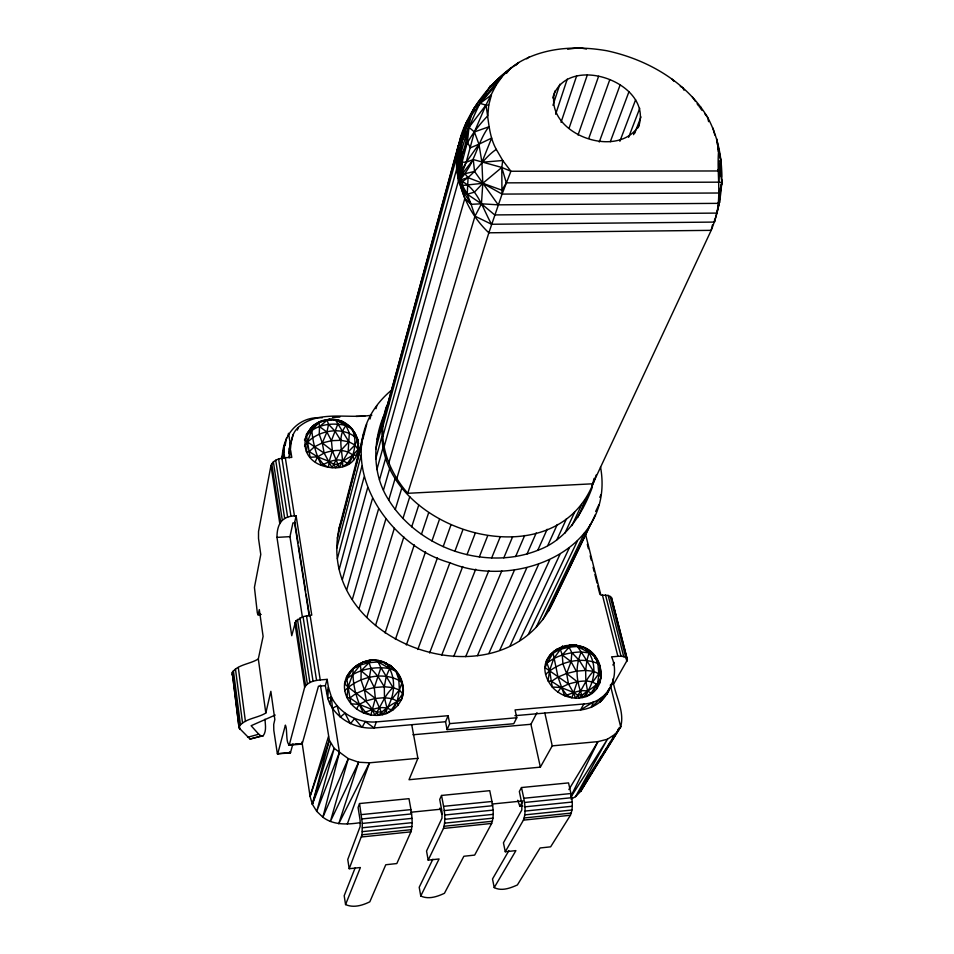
<?xml version="1.0" encoding="UTF-8"?>
<svg xmlns="http://www.w3.org/2000/svg" width="954" height="954" viewBox="0 0 954 954"><rect width="100%" height="100%" fill="white"/><g stroke="black" fill="none" stroke-linecap="round" stroke-linejoin="round"><path stroke-width="1.43" d="M712.459 224.941L711.183 230.343L488.842 232.8C459.411 205.217 447.796 159.688 466.089 122.971C477.68 98.453 496.044 77.381 518.726 62.523C545.211 46.996 577.361 45.589 606.994 50.777C647.074 59.434 686.057 81.543 707.618 117.354C726.101 151.793 725.684 194.521 711.183 230.343L591.85 485.872M592.696 483.797L407.763 493.301C389.661 472.683 378.273 444.206 384.307 416.671L457.837 147.143L466.089 122.971L471.598 114.301M596.167 475.032C558.71 598.85 338.157 517.7 389.769 399.082M592.303 487.22C582.5 513.932 565.805 540.262 537.77 550.315C511.427 560.785 481.603 560.07 454.915 551.209C428.06 542.015 403.745 524.342 388.731 500.015C372.573 475.128 372.549 443.431 383.413 416.445M384.033 447.116L458.516 180.64L458.087 156.051L466.089 122.971L479.957 103.318L496.414 82.187L510.831 67.901L506.514 73.315M596.739 688.812L600.221 666.441C588.618 625.657 523.197 649.901 552.247 687.047C561.954 697.839 579.674 702.251 592.076 693.415C607.817 681.383 601.044 655.47 584.408 647.623C571.637 642.948 558.984 645.536 549.456 655.577M345.563 904.583L360.385 867.52L349.212 868.724L362.019 834.774L362.317 823.421L359.551 803.542L409.004 798.665C410.757 809.493 413.869 820.929 410.912 831.84L396.828 863.549L385.774 864.753L369.818 901.816C362.389 905.441 353.576 908.136 345.563 904.583L344.191 895.711L355.091 867.997M396.757 478.741L474.997 216.176L471.121 204.323L464.801 198.587L458.516 180.64L459.423 180.139C463.25 172.066 461.545 162.669 462.368 154.023C469.75 135.182 466.208 111.272 483.201 97.141M717.432 144.865L716.704 138.95L721.176 162.275L721.415 176.8M420.75 895.997L439.09 858.958L428.191 860.15L443.455 828.454C446.675 817.638 443.395 806.19 441.559 795.445L489.772 790.675C491.751 801.288 495.269 812.772 491.668 823.433L474.663 855.094L463.871 856.263L444.445 893.29C437.182 896.677 428.537 899.694 420.75 895.997L419.211 887.256L432.866 859.22M485.574 93.683L489.986 86.492L502.019 76.797L495.913 85.431L485.896 105.131C488.77 120.049 488.675 135.718 496.295 149.396C483.153 158.09 476.118 173.151 462.678 181.308L462.463 185.493L467.233 194.222L471.121 204.323L481.46 203.798L498.191 204.836L718.386 203.357L719.519 202.248L720.246 190.991M600.531 466.995C615.604 549.945 516.007 590.204 449.883 562.741C379.298 542.981 324.849 446.365 391.2 390.413L390.413 393.275M595.368 514.635L553.117 602.201C502.388 709.704 313.842 643.366 339.135 528.158L363.557 434.142M496.295 149.396L502.758 160.51L501.792 167.463L482.807 183.299L474.46 192.148L467.233 194.222C446.71 172.185 462.75 140.321 470.668 116.483L463.668 130.948L458.17 167.534L458.409 177.277L461.927 189.19L467.233 194.222L481.46 203.798L494.685 214.924L716.848 213.088C721.152 192.076 716.645 170.909 718.72 149.838M494.22 887.614L515.911 850.61L505.274 851.767L523.412 820.142C527.252 809.576 523.579 798.069 521.516 787.539L568.548 782.9C570.742 793.287 574.63 804.842 570.432 815.253L550.637 846.83L540.107 847.975L517.378 884.966C510.271 888.126 501.792 891.441 494.22 887.614L492.514 878.992L508.852 850.67M407.763 493.301L488.842 232.8L502.078 194.091L501.935 190.204L506.312 182.858L718.72 182.166L719.686 167.284L718.97 160.57L721.176 162.275L719.686 167.284L717.432 170.969L510.903 171.255L501.792 167.463L473.256 159.545L466.208 162.263L462.118 162.144L458.409 177.277C458.421 151.042 468.569 126.524 479.957 103.318C487.721 85.478 503.45 73.696 518.726 62.523L515.554 65.528M467.341 121.993L474.198 107.778L491.453 94.887L488.734 105.035L485.896 105.131L469.01 127.359L474.388 131.938L478.944 144.185L481.913 162.275L482.807 183.299L481.46 203.798L474.997 216.176L491.572 224.262L714.451 222.079L714.629 219.432M566.986 646.633L566.008 645.596L576.514 645.262L581.201 651.952C574.511 668.515 576.574 681.705 582.727 697.553C595.678 684.567 598.73 660.705 584.408 647.623M402.516 693.606L399.38 690.004L393.048 687.607C384.379 695.168 381.278 706.234 374.767 715.321C369.997 700.212 355.126 694.107 344.597 683.696L346.779 678.807C358.442 669.004 374.85 666.286 389.614 668.515L386.251 676.35L384.307 686.749L384.474 697.708L386.93 708.106L386.048 713.652L391.033 710.36L403.208 692.938L402.063 682.42L395.934 670.984L389.614 668.515L378.166 661.945L369.126 662.648L363.593 661.659L360.278 664.986L361.125 670.745L369.329 677.698L374.302 687.56L375.339 698.459L382.423 714.665C394.682 700.761 398.283 677.912 385.845 663.006C369.639 654.456 347.506 665.761 344.597 683.696C342.724 700.641 358.501 714.916 374.767 715.321C390.52 716.537 406.225 702.287 402.934 685.974C400.74 669.505 386.74 661.194 371.404 660.037C360.839 661.086 352.121 668.349 346.457 677.03L350.893 703.837L359.169 704.362L371.786 709.382L376.675 712.233L378.631 715.226C384.987 708.595 392.988 703.05 401.491 699.616C408.789 678.831 389.351 656.102 367.779 660.836M330.835 420.404L329.428 419.247L318.922 422.515L319.507 426.605L326.912 432.031L331.42 440.7L332.374 450.777L339.195 467.365L348.138 451.981L349.331 432.997L345.98 425.532L342.701 421.573C303.324 407.954 287.237 463.37 332.087 467.698C370.975 470.358 363.629 417.47 329.428 419.247L327.27 420.142M360.743 663.972L353.159 668.575C352.133 683.779 356.438 699.342 363.331 712.841C370.903 710.42 378.476 706.127 386.93 708.106L392.619 710.348L397.258 701.178L399.38 690.004L402.063 682.42C385.535 670.459 358.37 676.517 344.74 690.696M488.734 105.035L487.84 115.744C471.264 132.94 456.549 155.204 459.423 180.139C477.37 187.413 482.796 208.914 491.572 224.262M458.409 177.277L460.448 153.618L462.368 154.023L459.399 174.475L460.317 178.338C475.104 164.482 476.797 142.671 488.806 126.822L474.388 131.938L466.208 162.263L461.116 175.369L459.399 174.475L466.208 162.263L478.944 144.185L491.632 138.091L481.913 162.275L502.758 160.51L510.903 171.255L502.078 194.091L482.807 183.299L468.08 177.682L464.908 173.723L461.116 175.369L473.256 159.545L474.555 171.446L498.191 204.836M289.289 449.072L290.684 442.215L289.289 449.072L289.241 457.86C291.59 447.414 289.289 435.418 298.316 427.416C318.278 409.612 347.912 419.2 371.857 415.169M570.719 645.226L570.039 644.773L569.049 647.206L571.863 652.679L571.076 661.647L566.628 673.488L568.489 684.03L573.33 692.365L575.536 698.173C582.644 689.873 585.553 678.998 593.507 671.294L581.201 651.952C569.204 652.309 556.886 655.35 547.322 662.875L544.996 667.621L568.489 684.03C577.492 681.597 588.606 678.509 596.834 684.507L599.768 683.088L600.96 676.648L600.221 666.441L597.848 663.519L594.33 655.338L577.54 646.55C565.722 646.86 552.39 649.96 546.32 661.217L549.599 670.519L552.247 687.047L561.071 687.5L573.33 692.365L577.742 695.144L579.185 698.089C585.78 690.291 597.514 687.679 600.925 677.257L600.221 666.441L598.54 664.413M467.233 194.222L468.08 177.682L459.423 180.139L464.908 173.723L474.555 171.446M264.962 719.221C265.284 724.658 266.703 731.098 263.185 735.784L250.008 739.052L239.072 727.938L232.251 672.439C238.142 664.27 250.306 664.163 258.319 658.928L263.101 636.378L259.321 609.618L258.045 614.746L257.318 612.885L254.432 587.402L260.776 554.441L258.51 538.461L258.534 531.497L270.96 465.504C274.227 457.67 284.59 457.634 291.781 457.419L290.696 450.646L288.895 453.436L290.684 442.215M239.072 727.938L232.251 672.439M462.118 162.144L467.388 142.11L469.01 127.359L462.07 141.109M558.961 648.648L554.179 651.081L553.058 652.989L558.007 677.03L564.577 695.752C572.042 693.701 579.328 689.146 587.545 691.161L592.076 693.415L596.834 684.507L590.824 693.403L586.09 696.587L587.545 691.161L585.828 681.025L585.649 670.412L586.948 660.383L589.023 652.882L581.201 651.952M382.84 426.581L456.394 157.97L457.837 147.143L463.668 130.948M342.701 421.573L351.99 428.763L357.667 439.4L358.024 449.417L357.106 455.153L352.956 455.237L343.261 460.782L338.491 464.204L335.677 467.734L333.769 464.419L329.202 461.426L317.563 456.835L309.168 451.576L306.437 451.85L307.57 441.535L311.791 430.409L312.435 426.319C321.14 419.331 333.9 417.518 343.702 423.326M718.386 203.357L721.916 182.512L721.665 179.662M372.787 660.454L371.404 660.037L369.126 662.648L370.975 668.384L369.329 677.698L364.404 689.945L366.384 700.82L359.169 704.362L356.51 709.049M282.217 459.041C282.014 436.073 297.386 415.801 322.225 417.769M282.181 458.516L285.127 442.417L282.002 458.266M283.278 455.141L283.827 452.268M285.198 445.077L286.57 437.886M720.795 188.165L721.916 182.512L719.686 167.284M283.684 457.753L284.03 448.929L282.289 457.67M287.965 436.205L288.549 433.319L290.398 444.862M276.97 537.388C277.006 523.507 282.348 515.792 296.11 515.864L311.767 615.127L303.038 616.606L295.728 621.054L291.745 635.698L276.97 537.388L289.956 536.649L292.938 522.935L294.583 522.84L296.11 515.864M347.494 424.912L355.079 433.235L357.667 439.4L358.799 449.537L358.024 449.417L352.956 455.237L347.208 463.692L342.581 466.613C343.464 453.102 336.261 437.731 345.98 425.532L351.99 428.763C357.285 440.044 354.9 453.555 348.723 464.002L343.261 460.782C335.403 458.123 328.295 462.273 321.498 465.266C315.822 454.509 312.972 442.465 311.791 430.409L318.922 422.515M638.202 127.717C655.326 82.915 566.378 51.301 552.688 97.976M324.861 420.631L322.202 420.726L312.435 426.319L306.294 434.428L310.086 457.276L317.563 456.835L323.704 464.777L328.486 467.269L329.202 461.426L332.374 450.777L322.285 442.954L319.256 434.261L319.507 426.605L327.079 420.249L328.581 424.363L326.912 432.031L322.285 442.954L324.133 453.055L332.087 467.698L340.864 450.407L348.902 441.809L335.486 419.915L345.98 425.532C331.61 421.918 310.67 424.709 304.481 440.021L324.133 453.055C333.363 449.906 345.002 448.404 352.956 455.237L353.672 460.09M239.239 726.292C245.464 718.255 257.616 718.183 265.82 713.008L270.864 691.316L274.835 719.519L273.703 724.456L273.81 730.359L277.364 753.779L290.374 752.98L292.902 743.953M329.75 703.587L327.782 698.602L331.396 696.933C339.493 713.52 358.084 723.239 376.293 721.916L448.13 715.703L445.542 721.737L374.147 727.974C356.236 729.202 337.907 719.793 329.75 703.587L331.396 696.933L328.403 687.226L327.15 679.355C319.53 680.119 309.12 679.844 304.66 687.309L289.348 744.692C285.64 743.44 287.536 729.118 285.389 725.135L277.638 754.161M331.396 696.933L332.433 708.321L339.457 752.324L322.881 817.22C333.697 825.413 347.757 824.59 360.421 822.622M714.451 222.079L719.519 202.248L718.887 199.601M554.966 90.952C542.599 132.964 618.001 161.464 639.263 124.962M342.534 517.163L344.776 508.577M345.515 505.715L355.198 468.521M355.937 465.659L361.888 442.763M362.639 439.901L366.73 424.172M337.311 538.092L361.673 444.528M593.054 482.438L594.103 478.395M370.021 419.021L371.154 414.716M336.714 548.3L361.125 455.225M376.007 408.717L376.758 405.879M337.37 558.662L361.924 466.112M339.457 752.324L316.728 811.341L334.186 748.33L312.352 804.246L310.062 796.423L329.333 740.149L334.186 748.33L348.293 758.621L322.881 817.22L316.728 811.341L312.352 804.246L329.333 740.149L320.413 685.187M339.278 569.061L364.082 477.06M380.407 428.263L386.239 406.857M290.755 443.538L293.283 434.297M384.307 416.671L460.889 136.839L466.16 124.7M375.745 449.095L381.934 426.45M342.438 579.376L367.6 487.947M375.626 459.268L381.827 436.729M382.745 436.777L456.62 169.18L456.394 157.97L460.448 153.618M376.878 469.583L383.126 447.152M295.788 744.251L302.132 744.048L318.457 686.2L325.338 685.652L327.15 679.355M346.815 589.5L372.43 498.644M379.489 479.898L385.821 457.598M388.779 463.167L464.801 198.587M383.46 490.094L389.876 467.913M352.384 599.291L378.547 509.019M326.578 693.475L328.403 687.226L327.782 698.602L325.338 685.652M377.224 439.198L380.014 429.694M388.731 500.015L395.278 477.954M359.062 608.64L385.881 518.94M312.352 804.246L330.74 743.536M571.076 799.142L575.5 796.673L580.676 791.343L620.684 726.829C625.061 710.766 614.495 694.822 612.79 679.105M395.254 509.531L401.944 487.601M328.474 736.524L310.062 796.423L301.965 741.926M366.801 617.429L394.336 528.301M402.946 518.499L409.791 496.7M339.135 528.158L342.164 518.594M375.506 625.562L403.852 536.971M411.711 526.811L418.734 505.131M614.161 683.171L627.386 659.906L611.419 597.466L608.151 595.427L600.865 595.105L585.362 533.596M552.974 105.274L559.879 84.19M555.645 114.23L567.26 79.087M380.563 661.706L378.523 660.502L378.166 661.945L380.908 667.609L374.302 687.56L364.404 689.945L355.902 693.558L349.951 697.946L346.886 697.565L348.174 686.773L352.694 674.383L360.278 664.986L369.126 662.648L361.125 670.745L361.017 679.975L364.404 689.945L375.339 698.459L384.474 697.708L392.225 698.674L397.258 701.178L397.878 705.555M385.07 632.907L414.286 544.841M421.429 534.347L428.644 512.775M561.047 122.303L576.621 75.962M569.037 128.289L587.306 74.996M395.397 639.407L425.532 551.817M431.959 540.978L439.4 519.525M578.029 135.039L598.611 76.26M582.286 508.589L585.577 499.288M376.293 721.916L374.147 727.974L365.31 721.534L362.055 727.413L354.614 718.553L350.428 723.692L344.954 713.175L340.268 717.134L337.036 705.793L332.433 708.321M406.344 644.964L437.445 557.804M297.362 430.087L298.316 427.416M588.809 138.282L609.797 79.647M443.181 546.63L450.837 525.272M553.117 602.201L555.049 596.822M347.339 823.946L369.52 762.806L417.9 758.323L411.734 724.694M309.168 451.576L314.522 446.746L322.285 442.954L331.42 440.7L337.823 423.993M599.255 142.015L620.124 84.942M359.551 803.542L358.084 807.525L360.111 820.273L360.135 826.581L347.757 859.494L349.212 868.724M417.792 649.507L449.883 562.741M454.915 551.209L462.809 529.947M610.298 141.752L628.936 91.787M619.873 141.275L635.626 99.753M718.004 206.207L719.519 202.248M467.019 554.668L475.14 533.477M429.586 652.977L462.702 566.545M628.614 137.304L639.74 108.327M608.783 689.05C605.182 701.333 592.637 708.548 580.497 709.955L514.933 715.679M633.575 134.657L634.637 131.914M634.601 133.441L640.993 116.913M467.555 121.897L469.094 117.95M479.313 556.945L487.661 535.814M441.607 655.35L475.724 569.192M491.632 558.018L500.206 536.935M453.687 656.579L488.818 570.635M417.9 758.323L409.016 779.728L540.369 767.135L552.235 745.873L544.853 713.067M503.795 557.875L512.596 536.816M465.683 656.674L501.792 570.886M515.649 556.528L524.652 535.492M474.388 131.938L485.896 105.131L479.957 103.318L495.913 85.431L496.414 82.187L489.986 86.492L493.468 84.012M477.465 655.625L514.516 569.908M627.386 659.906L627.005 658.522C622.902 654.671 616.534 656.817 611.574 656.805C620.911 677.316 607.149 703.181 583.884 703.969L515.077 709.919L516.77 717.754L513.765 723.728L447.068 729.631L449.68 723.633L448.13 715.703M527.025 553.988L536.22 532.964M488.877 653.442L526.823 567.761M537.77 550.315L547.143 529.279M387.097 407.155L388.85 403.292M499.789 650.187L538.569 564.458M547.751 545.569L557.291 524.497M556.838 539.809L566.521 518.702M510.08 645.882L549.623 560.046M441.559 795.445L439.722 799.404L442.024 811.961L441.988 818.198L426.545 851.051L428.191 860.15M564.923 533.131L574.725 511.976M315.225 461.855L317.563 456.835L324.133 453.055M571.911 525.63L581.809 504.416M519.632 640.587L559.855 554.596M577.719 517.414L587.688 496.128M528.349 634.386L569.168 548.168M460.889 136.839L464.359 129.589M536.124 627.362L577.444 540.87M599.78 497.296L601.056 494.613M542.886 619.587L584.611 532.785M595.654 511.475L598.862 504.809M548.562 611.168L590.609 523.996M570.85 796.363L597.943 741.628L607.424 739.243L615.258 734.139L620.684 726.829L610.333 685.032M584.051 784.784L580.676 791.343L615.258 734.139L575.5 796.673L607.424 739.243L571.231 796.626M540.369 767.135L530.925 724.277L537.007 712.626M521.516 787.539L519.346 791.498L521.898 803.864L521.79 810.029L503.438 842.799L505.274 851.767M522.852 806.094L519.894 806.392L522.351 802.016M583.884 703.969L580.497 709.955L593.638 701.834L591.158 707.451L602.069 697.35L600.149 702.12L608.616 690.851L606.72 694.417L612.838 682.778L611.168 684.28M612.885 665.021L614.352 662.458M547.322 662.875L553.058 652.989L556.337 649.447L558.889 648.505M568.882 789.566L597.943 741.628L552.235 745.873M587.175 779.716L589.524 775.912M591.086 773.372L593.424 769.568M595.773 765.776L598.11 761.972M600.46 758.168L602.022 755.628M603.584 753.1L606.708 748.031M608.27 745.491L610.62 741.687M612.957 737.883L615.306 734.091M617.643 730.287L619.218 727.747M346.779 678.807L353.159 668.575L357.655 664.831L359.849 664.091M587.235 779.74L589.62 775.96M591.218 773.444L594.402 768.399M596 765.883L620.684 726.829M306.461 435.262L312.435 426.319L314.82 425.746M560.38 649.483L562.478 646.347L569.049 647.206L562.276 654.981L562.908 663.865L566.628 673.488L577.253 681.74L571.84 697.803L567.07 695.418L561.071 687.5L551.555 681.323L548.049 681.013L549.599 670.519L553.714 658.546L560.38 649.483L562.276 654.981L571.076 661.647L576.276 671.175L585.649 670.412L593.507 671.294L598.826 673.691L600.925 677.257M304.529 445.971C315.273 430.039 344 424.78 357.667 439.4L354.936 444.993L348.138 451.981M557.887 692.091L561.071 687.5L568.489 684.03M592.744 682.015L598.826 673.691L597.848 663.519C580.783 656.328 558.877 661.957 545.581 674.383M392.225 698.674L399.38 690.004L398.808 679.475L395.934 670.984L385.845 663.006M462.678 181.308L460.281 183.562L462.463 185.493L482.807 183.299L501.935 190.204L501.792 167.463L506.312 182.858M526.739 58.826L529.017 57.061M309.823 429.562L313.83 426.51M551.555 681.323L558.007 677.03L566.628 673.488L576.276 671.175M275.205 715.059L251.129 725.72L258.772 734.234L261.193 735.987L263.185 735.784M353.159 668.575L360.278 664.986M478.944 144.185L470.382 147.822L467.388 142.11M247.551 737.299L258.772 734.234M250.008 739.052L261.193 735.987M366.384 700.82L375.339 698.459L370.879 714.951L365.752 712.507L359.169 704.362L349.951 697.946M290.374 752.98L289.563 751.883M567.678 49.214L579.185 47.7L586.448 49.036M362.353 831.638L411.961 826.51M444.612 823.147L492.968 818.15M524.807 814.871L571.971 810.006M362.019 834.774L411.556 829.646M444.159 826.259L492.455 821.251M524.247 817.96L571.351 813.07M361.459 836.98L410.912 831.84M443.455 828.454L491.668 823.433M523.412 820.142L570.432 815.253M362.317 823.421L411.973 818.365M444.671 815.026L493.087 810.101M524.95 806.845L572.161 802.04M362.46 827.762L412.104 822.658M444.779 819.307L493.182 814.346M525.046 811.079L572.245 806.237M361.351 814.609L410.959 809.612M443.61 806.333L491.966 801.467M523.806 798.271L570.969 793.525M410.792 812.248L441.547 809.135M492.073 804.043L522.959 800.919M361.936 818.937L411.591 813.905M444.266 810.602L492.669 805.701M524.533 802.481L571.732 797.699M277.364 753.779L290.588 752.491M289.348 744.692L302.358 743.536M288.573 744.883L291.459 744.633M288.859 745.265L302.132 744.048M412.939 734.771L530.925 724.277M449.68 723.633L516.77 717.754M376.675 712.233L381.755 711.791M577.742 695.144L582.512 694.739M374.302 687.56L384.307 686.749L393.048 687.607L380.908 667.609M699.413 107.051L700.713 106.943M257.795 614.507L260.919 614.388M258.045 614.746L260.704 614.555M333.769 464.419L338.491 464.204M331.42 440.7L340.709 440.307L348.902 441.809L354.936 444.993L358.024 449.417M332.505 417.363L339.851 417.077M356.021 416.445L364.833 416.099M502.078 194.091L719.03 193.006L721.916 182.512L718.72 182.166M585.625 649.722L588.475 650.234L596.441 658.976L597.073 661.194M458.063 174.236L456.62 169.18L458.516 180.64M388.278 665.081L390.866 665.63L395.004 670.936M585.994 649.483L588.475 650.234L590.156 652.643M385.356 663.805L390.866 665.63M576.514 645.262L583.168 648.016M585.828 649.125L588.475 650.234M594.485 657.974L596.441 658.976M680.321 86.397L682.79 87.685L684.006 90.201M571.863 652.679L579.328 660.454L585.649 670.412M328.581 424.363L334.926 431.053L340.709 440.307M370.975 668.384L377.999 676.446L384.307 686.749M672.033 79.087L673.87 81.245M700.319 108.196L702.144 110.485M704.875 113.92L707.618 117.354L708.619 121.635M692.389 97.01L695.514 101.47M697.076 103.7L698.626 105.93M399.082 676.744L402.934 685.974M461.927 189.19L471.121 204.323M232.084 674.156L233.301 678.628M517.748 800.275L519.894 806.392M356.653 437.803L358.644 443.622M439.854 808.133L441.893 814.322M712.972 128.063L714.832 135.063M611.419 597.466L627.005 658.522M610.166 596.274L625.752 657.413M626.158 658.618L626.885 661.456M608.151 595.427L623.713 656.638M605.504 594.998L621.03 656.257M602.415 594.998L617.894 656.304M587.306 544.364L588.391 548.669M590.192 555.824L591.265 560.129M593.066 567.284L594.151 571.577M594.879 574.451L597.037 583.037M597.753 585.899L599.923 594.497M717.742 146.308L721.176 162.275M445.542 721.737L447.068 729.631M285.306 457.717L294.452 515.947M310.062 615.247L320.222 679.904M284.256 454.879L284.721 457.813M294.846 522.351L298.077 542.886M298.53 545.831L305.674 591.301M306.139 594.235L309.585 616.236M294.583 522.84L309.179 615.89M281.895 458.111L290.994 516.376M306.484 615.724L316.573 680.405M278.628 458.981L287.655 517.247M303.038 616.606L313.055 681.311M289.956 536.649L302.406 617.166M275.718 460.245L284.686 518.511M299.961 617.858L309.907 682.539M273.369 461.831L282.277 520.073M297.469 619.373L307.355 684.018M271.747 463.632L280.607 521.826M295.728 621.054L305.566 685.652M270.96 465.504L279.796 523.663M294.858 622.783L304.66 687.309M258.319 658.928L265.82 713.008M238.297 667.502L245.428 721.474M235.459 668.992L242.531 722.941M717.957 148.896L718.302 151.579M233.396 670.674L240.42 724.587M233.861 682.981L234.243 685.878M234.803 690.231L235.185 693.141M235.757 697.493L236.127 700.391M236.699 704.756L237.069 707.653M237.641 712.006L238.011 714.916M238.583 719.268L238.965 722.166M239.526 726.519L239.907 729.428M456.394 157.97L457.193 169.299M348.293 758.621L330.394 821.454L358.656 762.234L369.52 762.806L338.742 823.755L358.656 762.234L348.293 758.621M562.478 646.347L560.153 648.04L563.492 647.122L562.478 646.347"/></g></svg>
